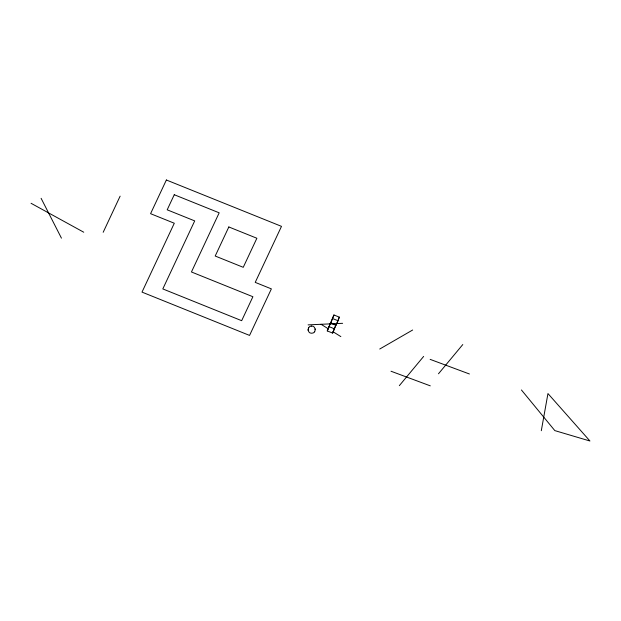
<?xml version="1.0" encoding="UTF-8"?>
<svg xmlns="http://www.w3.org/2000/svg" width="621" height="621" viewBox="0 0 621 621"><rect width="100%" height="100%" fill="white"/><g stroke="black" fill="none" stroke-linecap="round" stroke-linejoin="round"><path stroke-width="0.93" d="M311.307 326.056C316.097 325.373 316.563 333.392 311.711 333.252C307.224 333.531 306.859 326.172 311.377 326.048M541.302 430.71L547.955 393.559L589.95 441.003L554.832 430.609L521.43 389.965M327.259 330.923L330.434 323.083L335.814 325.249L332.639 333.089L327.259 330.923L328.889 327.453M329.2 326.584L330.434 323.083M330.76 322.811L333.935 314.971L339.314 317.137L337.762 321.515L336.14 324.977L330.76 322.811L333.935 314.971M332.639 333.089L335.814 325.249M336.14 324.977L339.314 317.137M103.187 232.285L120.125 196.158M314.762 331.482L314.482 331.886M308.552 327.81L308.831 327.399M399.334 385.657L423.654 356.407M438.473 373.788L462.792 344.546M379.734 349.025L412.647 330.015M308.086 324.876L342.629 323.316M430.143 359.365L469.429 373.989M391.005 371.234L430.291 385.851M332.313 318.441L337.684 320.607M328.812 326.545L334.191 328.711M31.05 203.284L83.75 232.223M321.057 324.286L328.183 328.726M332.934 331.676L340.851 336.605M41.11 198.309L61.448 238.161M315.204 328.967L315.266 329.689M308.117 330.318L308.047 329.596M166.374 179.997L150.577 213.686L174.299 223.234L142.007 292.111L249.557 335.418L271.377 288.881L255.231 282.376L281.492 226.355L166.374 179.997M174.26 194.73L167.189 209.813L194.707 220.89L162.811 288.928L241.67 320.684L252.902 296.729L191.447 271.975L219.182 212.817L174.26 194.73M228.831 226.96L215.2 256.031L243.246 267.317L256.877 238.254L228.831 226.96"/></g></svg>
